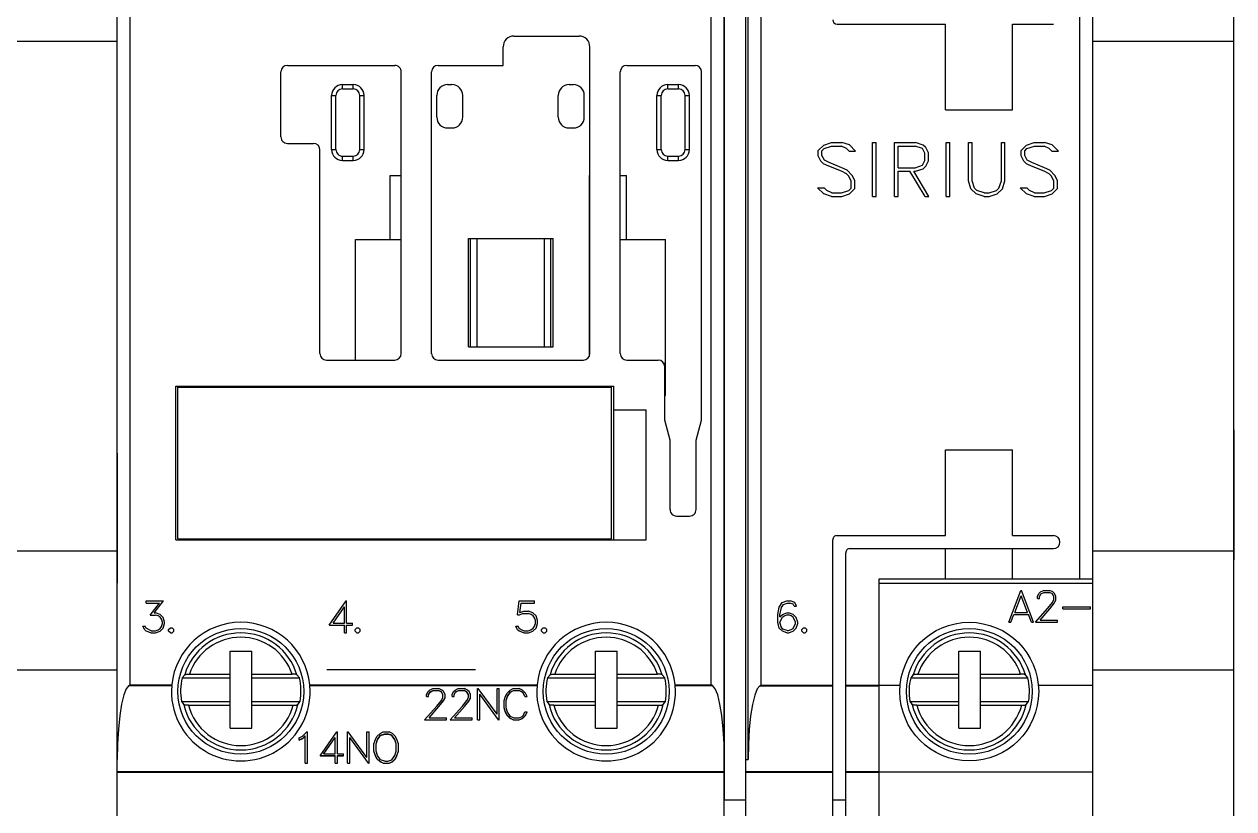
# Model space of a CAD drawing. Header units: millimetres. Extents: x -72 to 2978, y -1067 to 2817.
# Drawn here: x 2228.1 to 2283.9, y 195.7 to 231.9 of the extents above; entities that cross this region are included whole.
import ezdxf

# ---------------------------------------------------------------- set-up
doc = ezdxf.new("R2010")
doc.units = ezdxf.units.MM
doc.layers.add('10000_FRONT', color=7, linetype='Continuous')

msp = doc.modelspace()

# ---------------------------------------------------------------- linework, layer by layer
for p, q in [((2283.918, 163.051), (2283.918, 276.151)), ((2283.918, 213.201), (2283.918, 207.201)), ((2232.418, 212.125), (2232.418, 206.125)), ((2277.418, 206.125), (2277.418, 212.125)), ((2248.943, 202.136), (2242.093, 202.136))]:
    msp.add_line(p, q)
at = {"color": 6, "linetype": 'ByBlock'}
for p, q in [((2226.034, 231.136), (2232.418, 231.136)), ((2277.418, 231.136), (2283.918, 231.136)), ((2226.134, 207.625), (2232.418, 207.625)), ((2277.418, 207.625), (2283.918, 207.625)), ((2226.034, 202.136), (2232.418, 202.136)), ((2277.418, 202.136), (2283.918, 202.136))]:
    msp.add_line(p, q, dxfattribs=at)
at = {"layer": '10000_FRONT', "color": 7, "linetype": 'Continuous', "lineweight": 25}
for p, q in [((2261.418, 191.626), (2261.418, 248.626)), ((2260.418, 192.826), (2260.418, 247.426)), ((2232.418, 192.646), (2232.418, 246.626)), ((2260.428, 196.136), (2260.428, 244.136)), ((2261.518, 197.987), (2261.518, 242.265)), ((2233.018, 201.442), (2233.018, 238.81)), ((2259.818, 201.442), (2259.818, 238.81)), ((2262.118, 201.431), (2262.118, 238.821)), ((2276.818, 206.326), (2276.818, 233.926)), ((2277.418, 206.326), (2277.418, 233.926)), ((2265.618, 231.926), (2270.618, 231.926)), ((2270.618, 227.976), (2270.618, 231.926)), ((2273.718, 231.926), (2275.598, 231.926)), ((2273.718, 227.976), (2273.718, 231.926)), ((2250.718, 231.378), (2253.718, 231.378)), ((2250.218, 230.026), (2250.218, 230.878)), ((2254.218, 216.726), (2254.218, 230.878)), ((2240.268, 230.026), (2245.218, 230.026)), ((2247.218, 230.026), (2250.218, 230.026)), ((2255.918, 230.024), (2259.068, 230.024)), ((2239.968, 226.726), (2239.968, 229.726)), ((2245.518, 216.726), (2245.518, 229.726)), ((2246.918, 216.726), (2246.918, 229.726)), ((2255.618, 216.724), (2255.618, 229.724)), ((2259.368, 213.659), (2259.368, 229.724)), ((2242.808, 229.136), (2243.308, 229.136)), ((2242.808, 228.936), (2242.808, 229.136)), ((2242.808, 228.936), (2243.308, 228.936)), ((2243.308, 228.936), (2243.308, 229.136)), ((2247.658, 229.136), (2247.858, 229.136)), ((2253.258, 229.136), (2253.458, 229.136)), ((2257.808, 229.136), (2258.308, 229.136)), ((2257.808, 228.936), (2257.808, 229.136)), ((2257.808, 228.936), (2258.308, 228.936)), ((2258.308, 228.936), (2258.308, 229.136)), ((2242.308, 228.636), (2242.508, 228.636)), ((2242.308, 226.136), (2242.308, 228.636)), ((2242.508, 226.136), (2242.508, 228.636)), ((2243.608, 228.636), (2243.808, 228.636)), ((2243.608, 226.136), (2243.608, 228.636)), ((2243.808, 226.136), (2243.808, 228.636)), ((2247.158, 227.636), (2247.158, 228.636)), ((2248.358, 227.636), (2248.358, 228.636)), ((2252.758, 227.636), (2252.758, 228.636)), ((2253.958, 227.636), (2253.958, 228.636)), ((2257.308, 228.636), (2257.508, 228.636)), ((2257.308, 226.136), (2257.308, 228.636)), ((2257.508, 226.136), (2257.508, 228.636)), ((2258.608, 228.636), (2258.808, 228.636)), ((2258.608, 226.136), (2258.608, 228.636)), ((2258.808, 226.136), (2258.808, 228.636)), ((2270.618, 227.976), (2273.718, 227.976)), ((2247.658, 227.136), (2247.858, 227.136)), ((2253.258, 227.136), (2253.458, 227.136)), ((2240.268, 226.426), (2241.468, 226.426)), ((2241.768, 216.726), (2241.768, 226.126)), ((2242.308, 226.136), (2242.508, 226.136)), ((2243.608, 226.136), (2243.808, 226.136)), ((2257.308, 226.136), (2257.508, 226.136)), ((2258.608, 226.136), (2258.808, 226.136)), ((2264.755, 226.104), (2265.002, 226.35)), ((2264.755, 225.854), (2264.755, 226.104)), ((2264.924, 226.086), (2265.029, 226.19)), ((2264.924, 225.869), (2264.924, 226.086)), ((2265.002, 226.35), (2265.362, 226.47)), ((2265.029, 226.19), (2265.369, 226.304)), ((2265.362, 226.47), (2265.835, 226.47)), ((2265.369, 226.304), (2265.824, 226.304)), ((2266.049, 226.19), (2265.824, 226.304)), ((2266.195, 226.352), (2265.835, 226.47)), ((2266.171, 226.069), (2266.049, 226.19)), ((2266.171, 226.069), (2266.476, 226.069)), ((2266.476, 226.069), (2266.195, 226.352)), ((2267.256, 226.47), (2267.423, 226.47)), ((2267.256, 223.971), (2267.256, 226.47)), ((2267.423, 223.971), (2267.423, 226.47)), ((2268.276, 226.47), (2269.235, 226.47)), ((2268.276, 223.971), (2268.276, 226.47)), ((2268.443, 226.304), (2269.228, 226.304)), ((2268.443, 225.304), (2268.443, 226.304)), ((2269.561, 226.189), (2269.228, 226.304)), ((2269.593, 226.35), (2269.235, 226.47)), ((2269.671, 225.973), (2269.561, 226.189)), ((2269.72, 226.228), (2269.593, 226.35)), ((2269.671, 225.635), (2269.671, 225.973)), ((2269.838, 225.985), (2269.72, 226.228)), ((2269.838, 225.623), (2269.838, 225.985)), ((2270.656, 226.47), (2270.823, 226.47)), ((2270.656, 223.971), (2270.656, 226.47)), ((2270.823, 223.971), (2270.823, 226.47)), ((2271.676, 226.47), (2271.843, 226.47)), ((2271.676, 224.693), (2271.676, 226.47)), ((2271.843, 224.698), (2271.843, 226.47)), ((2273.196, 226.47), (2273.363, 226.47)), ((2273.196, 224.698), (2273.196, 226.47)), ((2273.363, 224.693), (2273.363, 226.47)), ((2274.105, 226.104), (2274.352, 226.35)), ((2274.105, 225.854), (2274.105, 226.104)), ((2274.274, 226.086), (2274.379, 226.19)), ((2274.274, 225.869), (2274.274, 226.086)), ((2274.352, 226.35), (2274.712, 226.47)), ((2274.379, 226.19), (2274.719, 226.304)), ((2274.712, 226.47), (2275.185, 226.47)), ((2274.719, 226.304), (2275.174, 226.304)), ((2275.399, 226.19), (2275.174, 226.304)), ((2275.545, 226.352), (2275.185, 226.47)), ((2275.521, 226.069), (2275.399, 226.19)), ((2275.521, 226.069), (2275.826, 226.069)), ((2275.826, 226.069), (2275.545, 226.352)), ((2242.808, 225.836), (2243.308, 225.836)), ((2242.808, 225.636), (2242.808, 225.836)), ((2242.808, 225.636), (2243.308, 225.636)), ((2243.308, 225.636), (2243.308, 225.836)), ((2257.808, 225.836), (2258.308, 225.836)), ((2257.808, 225.636), (2257.808, 225.836)), ((2257.808, 225.636), (2258.308, 225.636)), ((2258.308, 225.636), (2258.308, 225.836)), ((2264.876, 225.612), (2264.755, 225.854)), ((2264.999, 225.488), (2264.876, 225.612)), ((2265.035, 225.65), (2264.924, 225.869)), ((2265.238, 225.371), (2264.999, 225.488)), ((2265.258, 225.538), (2265.035, 225.65)), ((2265.842, 225.303), (2265.258, 225.538)), ((2269.228, 225.304), (2269.561, 225.418)), ((2269.561, 225.418), (2269.671, 225.635)), ((2269.72, 225.379), (2269.838, 225.623)), ((2274.226, 225.612), (2274.105, 225.854)), ((2274.349, 225.488), (2274.226, 225.612)), ((2274.385, 225.65), (2274.274, 225.869)), ((2274.588, 225.371), (2274.349, 225.488)), ((2274.608, 225.538), (2274.385, 225.65)), ((2275.192, 225.303), (2274.608, 225.538)), ((2245.008, 224.936), (2245.518, 224.936)), ((2245.008, 221.986), (2245.008, 224.936)), ((2254.208, 224.936), (2254.218, 224.936)), ((2254.208, 216.649), (2254.208, 224.936)), ((2255.618, 224.936), (2255.908, 224.936)), ((2255.908, 221.986), (2255.908, 224.936)), ((2265.818, 225.138), (2265.238, 225.371)), ((2266.049, 225.021), (2265.818, 225.138)), ((2266.081, 225.188), (2265.842, 225.303)), ((2266.158, 224.912), (2266.049, 225.021)), ((2266.321, 224.947), (2266.081, 225.188)), ((2266.271, 224.687), (2266.158, 224.912)), ((2266.438, 224.705), (2266.321, 224.947)), ((2268.443, 225.304), (2269.228, 225.304)), ((2268.443, 225.137), (2268.981, 225.137)), ((2268.443, 223.971), (2268.443, 225.137)), ((2269.679, 223.971), (2268.981, 225.137)), ((2269.859, 223.971), (2269.162, 225.137)), ((2269.162, 225.137), (2269.234, 225.137)), ((2269.234, 225.137), (2269.593, 225.257)), ((2269.593, 225.257), (2269.72, 225.379)), ((2275.168, 225.138), (2274.588, 225.371)), ((2275.399, 225.021), (2275.168, 225.138)), ((2275.431, 225.188), (2275.192, 225.303)), ((2275.508, 224.912), (2275.399, 225.021)), ((2275.671, 224.947), (2275.431, 225.188)), ((2275.621, 224.687), (2275.508, 224.912)), ((2275.788, 224.705), (2275.671, 224.947)), ((2265.002, 224.09), (2264.719, 224.372)), ((2264.719, 224.372), (2265.025, 224.372)), ((2265.149, 224.252), (2265.025, 224.372)), ((2266.167, 224.252), (2266.271, 224.356)), ((2266.195, 224.092), (2266.438, 224.337)), ((2266.271, 224.356), (2266.271, 224.687)), ((2266.438, 224.337), (2266.438, 224.705)), ((2271.795, 224.333), (2271.676, 224.693)), ((2272.039, 224.091), (2271.795, 224.333)), ((2271.957, 224.358), (2271.843, 224.698)), ((2272.063, 224.251), (2271.957, 224.358)), ((2272.974, 224.251), (2273.082, 224.358)), ((2273, 224.091), (2273.243, 224.333)), ((2273.082, 224.358), (2273.196, 224.698)), ((2273.243, 224.333), (2273.363, 224.693)), ((2274.352, 224.09), (2274.069, 224.372)), ((2274.069, 224.372), (2274.375, 224.372)), ((2274.499, 224.252), (2274.375, 224.372)), ((2275.517, 224.252), (2275.621, 224.356)), ((2275.545, 224.092), (2275.788, 224.337)), ((2275.621, 224.356), (2275.621, 224.687)), ((2275.788, 224.337), (2275.788, 224.705)), ((2265.362, 223.971), (2265.002, 224.09)), ((2265.372, 224.138), (2265.149, 224.252)), ((2265.362, 223.971), (2265.835, 223.971)), ((2265.372, 224.138), (2265.827, 224.138)), ((2265.827, 224.138), (2266.167, 224.252)), ((2265.835, 223.971), (2266.195, 224.092)), ((2267.256, 223.971), (2267.423, 223.971)), ((2268.276, 223.971), (2268.443, 223.971)), ((2269.679, 223.971), (2269.859, 223.971)), ((2270.656, 223.971), (2270.823, 223.971)), ((2272.399, 223.971), (2272.039, 224.091)), ((2272.405, 224.137), (2272.063, 224.251)), ((2272.399, 223.971), (2272.64, 223.971)), ((2272.405, 224.137), (2272.633, 224.137)), ((2272.633, 224.137), (2272.974, 224.251)), ((2272.64, 223.971), (2273, 224.091)), ((2274.712, 223.971), (2274.352, 224.09)), ((2274.722, 224.138), (2274.499, 224.252)), ((2274.712, 223.971), (2275.185, 223.971)), ((2274.722, 224.138), (2275.177, 224.138)), ((2275.177, 224.138), (2275.517, 224.252)), ((2275.185, 223.971), (2275.545, 224.092)), ((2243.408, 221.986), (2245.518, 221.986)), ((2243.408, 216.426), (2243.408, 221.986)), ((2248.615, 222.036), (2252.518, 222.036)), ((2248.615, 217.036), (2248.615, 222.036)), ((2248.618, 217.036), (2248.618, 222.036)), ((2248.718, 217.036), (2248.718, 222.036)), ((2249.018, 217.036), (2249.018, 222.036)), ((2252.118, 217.036), (2252.118, 222.036)), ((2252.418, 217.036), (2252.418, 222.036)), ((2252.518, 217.036), (2252.518, 222.036)), ((2252.518, 217.036), (2252.518, 222.036)), ((2254.208, 221.986), (2254.218, 221.986)), ((2255.618, 221.986), (2255.908, 221.986)), ((2255.908, 221.986), (2257.708, 221.986)), ((2257.708, 214.786), (2257.708, 221.986)), ((2248.615, 217.036), (2252.518, 217.036)), ((2242.068, 216.426), (2245.218, 216.426)), ((2247.218, 216.426), (2253.918, 216.426)), ((2255.918, 216.424), (2257.368, 216.424)), ((2257.62, 216.286), (2257.708, 216.286)), ((2257.668, 213.659), (2257.668, 216.124)), ((2235.118, 215.226), (2255.318, 215.226)), ((2235.118, 208.126), (2235.118, 215.226)), ((2235.218, 215.176), (2255.218, 215.176)), ((2235.218, 208.176), (2235.218, 215.176)), ((2238.926, 215.176), (2238.926, 215.226)), ((2240.51, 215.176), (2240.51, 215.226)), ((2249.926, 215.176), (2249.926, 215.226)), ((2251.51, 215.176), (2251.51, 215.226)), ((2255.218, 208.176), (2255.218, 215.176)), ((2255.318, 208.126), (2255.318, 215.226)), ((2257.668, 214.786), (2257.708, 214.786)), ((2255.318, 214.126), (2256.818, 214.126)), ((2256.818, 208.126), (2256.818, 214.126)), ((2257.918, 212.726), (2257.668, 213.659)), ((2259.118, 212.726), (2259.368, 213.659)), ((2257.918, 209.526), (2257.918, 212.726)), ((2259.118, 209.526), (2259.118, 212.726)), ((2270.618, 212.276), (2273.718, 212.276)), ((2270.618, 208.326), (2270.618, 212.276)), ((2273.718, 208.326), (2273.718, 212.276)), ((2258.218, 209.226), (2258.818, 209.226)), ((2235.118, 208.126), (2256.818, 208.126)), ((2235.218, 208.176), (2255.218, 208.176)), ((2238.926, 208.126), (2238.926, 208.176)), ((2240.51, 208.126), (2240.51, 208.176)), ((2249.926, 208.126), (2249.926, 208.176)), ((2251.51, 208.126), (2251.51, 208.176)), ((2265.418, 191.626), (2265.418, 208.126)), ((2265.618, 208.326), (2270.618, 208.326)), ((2273.718, 208.326), (2275.598, 208.326)), ((2266.218, 207.726), (2275.598, 207.726)), ((2270.618, 206.326), (2270.618, 207.726)), ((2273.718, 206.326), (2273.718, 207.726)), ((2266.018, 192.626), (2266.018, 207.526)), ((2267.568, 206.326), (2277.418, 206.326)), ((2267.568, 192.626), (2267.568, 206.326)), ((2267.568, 206.126), (2277.418, 206.126)), ((2277.418, 206.126), (2277.418, 206.326)), ((2277.418, 201.426), (2277.418, 206.126)), ((2233.751, 205.309), (2234.559, 205.309)), ((2233.751, 205.211), (2233.751, 205.309)), ((2234.128, 204.761), (2234.559, 205.309)), ((2242.197, 204.189), (2242.975, 205.309)), ((2242.975, 205.309), (2242.998, 205.309)), ((2242.998, 204.287), (2242.998, 205.309)), ((2250.881, 204.666), (2250.953, 205.309)), ((2250.953, 205.309), (2251.669, 205.309)), ((2251.669, 205.211), (2251.669, 205.309)), ((2263.095, 205.238), (2263.308, 205.309)), ((2263.308, 205.309), (2263.45, 205.309)), ((2263.665, 205.238), (2263.45, 205.309)), ((2273.538, 204.329), (2274.099, 205.799)), ((2273.812, 204.777), (2274.11, 205.542)), ((2274.099, 205.799), (2274.121, 205.799)), ((2274.408, 204.777), (2274.11, 205.542)), ((2274.682, 204.329), (2274.121, 205.799)), ((2274.86, 205.514), (2274.93, 205.658)), ((2274.86, 205.426), (2274.86, 205.514)), ((2274.86, 205.426), (2274.96, 205.426)), ((2274.93, 205.658), (2275.003, 205.729)), ((2274.96, 205.507), (2275.025, 205.636)), ((2274.96, 205.426), (2274.96, 205.507)), ((2275.003, 205.729), (2275.147, 205.799)), ((2275.025, 205.636), (2275.154, 205.701)), ((2275.147, 205.799), (2275.429, 205.799)), ((2275.154, 205.701), (2275.42, 205.701)), ((2275.55, 205.636), (2275.42, 205.701)), ((2275.571, 205.728), (2275.429, 205.799)), ((2275.549, 205.244), (2275.615, 205.378)), ((2275.615, 205.507), (2275.55, 205.636)), ((2275.644, 205.656), (2275.571, 205.728)), ((2275.615, 205.378), (2275.615, 205.507)), ((2275.715, 205.513), (2275.644, 205.656)), ((2275.644, 205.227), (2275.715, 205.367)), ((2275.715, 205.367), (2275.715, 205.513)), ((2233.751, 205.211), (2234.366, 205.211)), ((2233.942, 204.661), (2234.366, 205.211)), ((2234.128, 204.761), (2234.181, 204.761)), ((2234.392, 204.691), (2234.181, 204.761)), ((2242.375, 204.287), (2242.9, 205.043)), ((2242.9, 204.287), (2242.9, 205.043)), ((2250.987, 204.773), (2251.05, 205.211)), ((2250.987, 204.773), (2251.171, 204.833)), ((2251.05, 205.211), (2251.669, 205.211)), ((2251.171, 204.833), (2251.381, 204.833)), ((2251.592, 204.763), (2251.381, 204.833)), ((2251.736, 204.619), (2251.592, 204.763)), ((2262.883, 204.679), (2262.951, 205.025)), ((2262.951, 205.025), (2263.095, 205.238)), ((2262.983, 204.674), (2263.052, 205.014)), ((2263.052, 205.014), (2263.143, 205.152)), ((2263.097, 204.691), (2263.308, 204.761)), ((2263.143, 205.152), (2263.312, 205.21)), ((2263.308, 204.761), (2263.381, 204.761)), ((2263.312, 205.21), (2263.445, 205.21)), ((2263.592, 204.691), (2263.381, 204.761)), ((2263.6, 205.156), (2263.445, 205.21)), ((2263.643, 205.072), (2263.6, 205.156)), ((2263.643, 205.072), (2263.747, 205.072)), ((2263.747, 205.072), (2263.665, 205.238)), ((2273.812, 204.777), (2274.408, 204.777)), ((2274.772, 204.329), (2275.345, 204.972)), ((2274.98, 204.427), (2275.437, 204.95)), ((2275.345, 204.972), (2275.549, 205.244)), ((2275.437, 204.95), (2275.644, 205.227)), ((2276.038, 205.043), (2277.304, 205.043)), ((2276.038, 204.945), (2276.038, 205.043)), ((2276.038, 204.945), (2277.304, 204.945)), ((2277.304, 204.945), (2277.304, 205.043)), ((2233.942, 204.661), (2234.177, 204.661)), ((2234.308, 204.616), (2234.177, 204.661)), ((2234.4, 204.556), (2234.308, 204.616)), ((2234.536, 204.547), (2234.392, 204.691)), ((2234.461, 204.463), (2234.4, 204.556)), ((2234.506, 204.332), (2234.461, 204.463)), ((2234.461, 204.135), (2234.506, 204.268)), ((2234.506, 204.268), (2234.506, 204.332)), ((2234.606, 204.336), (2234.536, 204.547)), ((2234.536, 204.052), (2234.606, 204.263)), ((2234.606, 204.263), (2234.606, 204.336)), ((2242.375, 204.287), (2242.9, 204.287)), ((2242.998, 204.287), (2243.273, 204.287)), ((2243.273, 204.189), (2243.273, 204.287)), ((2250.881, 204.666), (2250.971, 204.666)), ((2250.971, 204.666), (2251.108, 204.735)), ((2251.108, 204.735), (2251.377, 204.735)), ((2251.508, 204.69), (2251.377, 204.735)), ((2251.6, 204.628), (2251.508, 204.69)), ((2251.661, 204.536), (2251.6, 204.628)), ((2251.647, 204.113), (2251.706, 204.27)), ((2251.706, 204.403), (2251.661, 204.536)), ((2251.706, 204.27), (2251.706, 204.403)), ((2251.806, 204.407), (2251.736, 204.619)), ((2251.736, 204.053), (2251.806, 204.265)), ((2251.806, 204.265), (2251.806, 204.407)), ((2262.883, 204.332), (2262.883, 204.679)), ((2262.953, 204.052), (2262.883, 204.332)), ((2262.983, 204.577), (2263.097, 204.691)), ((2262.983, 204.577), (2262.983, 204.674)), ((2262.983, 204.333), (2263.099, 204.564)), ((2263.035, 204.121), (2262.983, 204.333)), ((2263.099, 204.564), (2263.181, 204.617)), ((2263.181, 204.617), (2263.312, 204.662)), ((2263.312, 204.662), (2263.377, 204.662)), ((2263.508, 204.617), (2263.377, 204.662)), ((2263.59, 204.564), (2263.508, 204.617)), ((2263.706, 204.331), (2263.59, 204.564)), ((2263.59, 204.037), (2263.706, 204.271)), ((2263.736, 204.547), (2263.592, 204.691)), ((2263.706, 204.271), (2263.706, 204.331)), ((2263.806, 204.336), (2263.736, 204.547)), ((2263.736, 204.052), (2263.806, 204.263)), ((2263.806, 204.263), (2263.806, 204.336)), ((2273.538, 204.329), (2273.64, 204.329)), ((2273.64, 204.329), (2273.775, 204.679)), ((2273.775, 204.679), (2274.445, 204.679)), ((2274.581, 204.329), (2274.445, 204.679)), ((2274.581, 204.329), (2274.682, 204.329)), ((2274.772, 204.329), (2275.783, 204.329)), ((2274.98, 204.427), (2275.783, 204.427)), ((2275.783, 204.329), (2275.783, 204.427)), ((2233.685, 203.981), (2233.605, 204.143)), ((2233.605, 204.143), (2233.708, 204.143)), ((2233.76, 203.909), (2233.685, 203.981)), ((2233.755, 204.047), (2233.708, 204.143)), ((2233.977, 203.937), (2233.755, 204.047)), ((2233.971, 203.839), (2233.76, 203.909)), ((2233.971, 203.839), (2234.181, 203.839)), ((2233.977, 203.937), (2234.177, 203.937)), ((2234.177, 203.937), (2234.308, 203.983)), ((2234.181, 203.839), (2234.392, 203.91)), ((2234.308, 203.983), (2234.4, 204.043)), ((2234.392, 203.91), (2234.536, 204.052)), ((2234.4, 204.043), (2234.461, 204.135)), ((2234.791, 203.998), (2234.87, 204.077)), ((2234.791, 203.918), (2234.791, 203.998)), ((2234.87, 203.839), (2234.791, 203.918)), ((2234.87, 204.077), (2234.95, 204.077)), ((2234.87, 203.839), (2234.95, 203.839)), ((2235.029, 203.998), (2234.95, 204.077)), ((2234.95, 203.839), (2235.029, 203.918)), ((2235.029, 203.918), (2235.029, 203.998)), ((2242.197, 204.189), (2242.9, 204.189)), ((2242.9, 203.839), (2242.9, 204.189)), ((2242.9, 203.839), (2242.998, 203.839)), ((2242.998, 204.189), (2243.273, 204.189)), ((2242.998, 203.839), (2242.998, 204.189)), ((2243.391, 203.998), (2243.47, 204.077)), ((2243.391, 203.918), (2243.391, 203.998)), ((2243.47, 203.839), (2243.391, 203.918)), ((2243.47, 204.077), (2243.55, 204.077)), ((2243.47, 203.839), (2243.55, 203.839)), ((2243.629, 203.998), (2243.55, 204.077)), ((2243.55, 203.839), (2243.629, 203.918)), ((2243.629, 203.918), (2243.629, 203.998)), ((2250.885, 203.981), (2250.805, 204.143)), ((2250.805, 204.143), (2250.908, 204.143)), ((2250.96, 203.909), (2250.885, 203.981)), ((2250.962, 204.036), (2250.908, 204.143)), ((2251.171, 203.839), (2250.96, 203.909)), ((2251.044, 203.983), (2250.962, 204.036)), ((2251.175, 203.937), (2251.044, 203.983)), ((2251.171, 203.839), (2251.381, 203.839)), ((2251.175, 203.937), (2251.377, 203.937)), ((2251.377, 203.937), (2251.502, 203.978)), ((2251.381, 203.839), (2251.592, 203.91)), ((2251.502, 203.978), (2251.608, 204.054)), ((2251.592, 203.91), (2251.736, 204.053)), ((2251.608, 204.054), (2251.647, 204.113)), ((2251.991, 203.998), (2252.07, 204.077)), ((2251.991, 203.918), (2251.991, 203.998)), ((2252.07, 203.839), (2251.991, 203.918)), ((2252.07, 204.077), (2252.15, 204.077)), ((2252.07, 203.839), (2252.15, 203.839)), ((2252.229, 203.998), (2252.15, 204.077)), ((2252.15, 203.839), (2252.229, 203.918)), ((2252.229, 203.918), (2252.229, 203.998)), ((2263.097, 203.91), (2262.953, 204.052)), ((2263.114, 204.006), (2263.035, 204.121)), ((2263.308, 203.839), (2263.097, 203.91)), ((2263.312, 203.939), (2263.114, 204.006)), ((2263.308, 203.839), (2263.381, 203.839)), ((2263.312, 203.939), (2263.377, 203.939)), ((2263.377, 203.939), (2263.508, 203.985)), ((2263.381, 203.839), (2263.592, 203.91)), ((2263.508, 203.985), (2263.59, 204.037)), ((2263.592, 203.91), (2263.736, 204.052)), ((2263.991, 203.998), (2264.07, 204.077)), ((2263.991, 203.918), (2263.991, 203.998)), ((2264.07, 203.839), (2263.991, 203.918)), ((2264.07, 204.077), (2264.15, 204.077)), ((2264.07, 203.839), (2264.15, 203.839)), ((2264.229, 203.998), (2264.15, 204.077)), ((2264.15, 203.839), (2264.229, 203.918)), ((2264.229, 203.918), (2264.229, 203.998)), ((2237.633, 202.986), (2238.633, 202.986)), ((2237.633, 201.936), (2237.633, 202.986)), ((2238.633, 201.936), (2238.633, 202.986)), ((2254.483, 202.986), (2255.483, 202.986)), ((2254.483, 201.936), (2254.483, 202.986)), ((2255.483, 201.936), (2255.483, 202.986)), ((2271.233, 202.986), (2272.233, 202.986)), ((2271.233, 201.936), (2271.233, 202.986)), ((2272.233, 201.936), (2272.233, 202.986)), ((2232.958, 201.407), (2232.967, 201.412)), ((2232.958, 201.407), (2234.93, 201.407)), ((2232.967, 201.412), (2232.975, 201.417)), ((2232.975, 201.417), (2232.984, 201.422)), ((2232.984, 201.422), (2232.993, 201.427)), ((2232.993, 201.427), (2233.001, 201.432)), ((2233.001, 201.432), (2233.01, 201.437)), ((2233.01, 201.437), (2233.018, 201.442)), ((2233.018, 201.442), (2234.934, 201.442)), ((2234.93, 201.407), (2234.931, 201.412)), ((2234.931, 201.417), (2234.932, 201.422)), ((2234.931, 201.412), (2234.931, 201.417)), ((2234.932, 201.427), (2234.933, 201.432)), ((2234.932, 201.422), (2234.932, 201.427)), ((2234.933, 201.437), (2234.934, 201.442)), ((2234.933, 201.432), (2234.933, 201.437)), ((2235.531, 201.907), (2235.415, 201.766)), ((2235.415, 201.766), (2237.633, 201.766)), ((2235.531, 201.907), (2235.534, 201.91)), ((2235.534, 201.91), (2235.538, 201.912)), ((2235.538, 201.912), (2235.543, 201.915)), ((2235.543, 201.915), (2235.549, 201.917)), ((2235.549, 201.917), (2235.557, 201.919)), ((2235.557, 201.919), (2235.566, 201.921)), ((2235.566, 201.921), (2235.576, 201.923)), ((2235.576, 201.923), (2235.587, 201.925)), ((2235.587, 201.925), (2235.598, 201.927)), ((2235.598, 201.927), (2235.611, 201.929)), ((2235.611, 201.929), (2235.625, 201.93)), ((2235.625, 201.93), (2235.639, 201.932)), ((2235.639, 201.932), (2235.654, 201.933)), ((2235.654, 201.933), (2235.669, 201.934)), ((2235.669, 201.934), (2235.684, 201.935)), ((2235.684, 201.935), (2235.7, 201.935)), ((2235.7, 201.935), (2235.717, 201.936)), ((2235.717, 201.936), (2235.733, 201.936)), ((2235.733, 201.936), (2235.75, 201.936)), ((2235.75, 201.936), (2237.633, 201.936)), ((2237.633, 201.766), (2237.633, 201.936)), ((2237.633, 200.666), (2237.633, 201.766)), ((2238.633, 201.936), (2240.487, 201.936)), ((2238.633, 201.766), (2238.633, 201.936)), ((2238.633, 201.766), (2240.821, 201.766)), ((2238.633, 200.666), (2238.633, 201.766)), ((2240.5, 201.936), (2240.487, 201.936)), ((2240.514, 201.936), (2240.5, 201.936)), ((2240.527, 201.935), (2240.514, 201.936)), ((2240.541, 201.935), (2240.527, 201.935)), ((2240.554, 201.934), (2240.541, 201.935)), ((2240.567, 201.934), (2240.554, 201.934)), ((2240.579, 201.933), (2240.567, 201.934)), ((2240.591, 201.932), (2240.579, 201.933)), ((2240.603, 201.931), (2240.591, 201.932)), ((2240.615, 201.93), (2240.603, 201.931)), ((2240.626, 201.929), (2240.615, 201.93)), ((2240.637, 201.927), (2240.626, 201.929)), ((2240.646, 201.926), (2240.637, 201.927)), ((2240.655, 201.924), (2240.646, 201.926)), ((2240.664, 201.923), (2240.655, 201.924)), ((2240.672, 201.921), (2240.664, 201.923)), ((2240.68, 201.919), (2240.672, 201.921)), ((2240.686, 201.917), (2240.68, 201.919)), ((2240.691, 201.915), (2240.686, 201.917)), ((2240.696, 201.914), (2240.691, 201.915)), ((2240.7, 201.911), (2240.696, 201.914)), ((2240.703, 201.909), (2240.7, 201.911)), ((2240.705, 201.907), (2240.703, 201.909)), ((2240.821, 201.766), (2240.706, 201.907)), ((2241.303, 201.437), (2241.302, 201.442)), ((2241.302, 201.442), (2251.784, 201.442)), ((2241.303, 201.432), (2241.303, 201.437)), ((2241.304, 201.427), (2241.303, 201.432)), ((2241.304, 201.422), (2241.304, 201.427)), ((2241.305, 201.417), (2241.304, 201.422)), ((2241.305, 201.412), (2241.305, 201.417)), ((2241.306, 201.407), (2241.305, 201.412)), ((2241.306, 201.407), (2251.78, 201.407)), ((2251.78, 201.407), (2251.781, 201.412)), ((2251.781, 201.417), (2251.782, 201.422)), ((2251.781, 201.412), (2251.781, 201.417)), ((2251.782, 201.427), (2251.783, 201.432)), ((2251.782, 201.422), (2251.782, 201.427)), ((2251.783, 201.437), (2251.784, 201.442)), ((2251.783, 201.432), (2251.783, 201.437)), ((2252.381, 201.907), (2252.265, 201.766)), ((2252.265, 201.766), (2254.483, 201.766)), ((2252.381, 201.907), (2252.384, 201.91)), ((2252.384, 201.91), (2252.388, 201.912)), ((2252.388, 201.912), (2252.393, 201.915)), ((2252.393, 201.915), (2252.399, 201.917)), ((2252.399, 201.917), (2252.407, 201.919)), ((2252.407, 201.919), (2252.416, 201.921)), ((2252.416, 201.921), (2252.426, 201.923)), ((2252.426, 201.923), (2252.437, 201.925)), ((2252.437, 201.925), (2252.448, 201.927)), ((2252.448, 201.927), (2252.461, 201.929)), ((2252.461, 201.929), (2252.475, 201.93)), ((2252.475, 201.93), (2252.489, 201.932)), ((2252.489, 201.932), (2252.504, 201.933)), ((2252.504, 201.933), (2252.519, 201.934)), ((2252.519, 201.934), (2252.534, 201.935)), ((2252.534, 201.935), (2252.55, 201.935)), ((2252.55, 201.935), (2252.567, 201.936)), ((2252.567, 201.936), (2252.583, 201.936)), ((2252.583, 201.936), (2252.6, 201.936)), ((2252.6, 201.936), (2254.483, 201.936)), ((2254.483, 201.766), (2254.483, 201.936)), ((2254.483, 200.666), (2254.483, 201.766)), ((2255.483, 201.936), (2257.337, 201.936)), ((2255.483, 201.766), (2255.483, 201.936)), ((2255.483, 201.766), (2257.671, 201.766)), ((2255.483, 200.666), (2255.483, 201.766)), ((2257.35, 201.936), (2257.337, 201.936)), ((2257.364, 201.936), (2257.35, 201.936)), ((2257.377, 201.935), (2257.364, 201.936)), ((2257.391, 201.935), (2257.377, 201.935)), ((2257.404, 201.934), (2257.391, 201.935)), ((2257.417, 201.934), (2257.404, 201.934)), ((2257.429, 201.933), (2257.417, 201.934)), ((2257.441, 201.932), (2257.429, 201.933)), ((2257.453, 201.931), (2257.441, 201.932)), ((2257.465, 201.93), (2257.453, 201.931)), ((2257.476, 201.929), (2257.465, 201.93)), ((2257.487, 201.927), (2257.476, 201.929)), ((2257.496, 201.926), (2257.487, 201.927)), ((2257.505, 201.924), (2257.496, 201.926)), ((2257.514, 201.923), (2257.505, 201.924)), ((2257.522, 201.921), (2257.514, 201.923)), ((2257.53, 201.919), (2257.522, 201.921)), ((2257.536, 201.917), (2257.53, 201.919)), ((2257.541, 201.915), (2257.536, 201.917)), ((2257.546, 201.914), (2257.541, 201.915)), ((2257.55, 201.911), (2257.546, 201.914)), ((2257.553, 201.909), (2257.55, 201.911)), ((2257.555, 201.907), (2257.553, 201.909)), ((2257.671, 201.766), (2257.556, 201.907)), ((2258.153, 201.437), (2258.152, 201.442)), ((2258.152, 201.442), (2259.818, 201.442)), ((2258.153, 201.432), (2258.153, 201.437)), ((2258.154, 201.427), (2258.153, 201.432)), ((2258.154, 201.422), (2258.154, 201.427)), ((2258.155, 201.417), (2258.154, 201.422)), ((2258.155, 201.412), (2258.155, 201.417)), ((2258.156, 201.407), (2258.155, 201.412)), ((2258.156, 201.407), (2259.878, 201.407)), ((2259.827, 201.437), (2259.818, 201.442)), ((2259.835, 201.432), (2259.827, 201.437)), ((2259.844, 201.427), (2259.835, 201.432)), ((2259.852, 201.422), (2259.844, 201.427)), ((2259.861, 201.417), (2259.852, 201.422)), ((2259.869, 201.412), (2259.861, 201.417)), ((2259.878, 201.407), (2259.869, 201.412)), ((2262.067, 201.401), (2262.075, 201.406)), ((2262.075, 201.406), (2262.084, 201.411)), ((2262.084, 201.411), (2262.093, 201.416)), ((2262.093, 201.416), (2262.101, 201.421)), ((2262.101, 201.421), (2262.11, 201.426)), ((2262.11, 201.426), (2262.118, 201.431)), ((2262.118, 201.431), (2265.418, 201.431)), ((2266.018, 201.431), (2267.568, 201.431)), ((2267.568, 201.426), (2268.532, 201.426)), ((2269.131, 201.907), (2269.015, 201.766)), ((2269.015, 201.766), (2271.233, 201.766)), ((2269.131, 201.907), (2269.134, 201.91)), ((2269.134, 201.91), (2269.138, 201.912)), ((2269.138, 201.912), (2269.143, 201.915)), ((2269.143, 201.915), (2269.149, 201.917)), ((2269.149, 201.917), (2269.157, 201.919)), ((2269.157, 201.919), (2269.166, 201.921)), ((2269.166, 201.921), (2269.176, 201.923)), ((2269.176, 201.923), (2269.187, 201.925)), ((2269.187, 201.925), (2269.198, 201.927)), ((2269.198, 201.927), (2269.211, 201.929)), ((2269.211, 201.929), (2269.225, 201.93)), ((2269.225, 201.93), (2269.239, 201.932)), ((2269.239, 201.932), (2269.254, 201.933)), ((2269.254, 201.933), (2269.269, 201.934)), ((2269.269, 201.934), (2269.284, 201.935)), ((2269.284, 201.935), (2269.3, 201.935)), ((2269.3, 201.935), (2269.317, 201.936)), ((2269.317, 201.936), (2269.333, 201.936)), ((2269.333, 201.936), (2269.35, 201.936)), ((2269.35, 201.936), (2271.233, 201.936)), ((2271.233, 201.766), (2271.233, 201.936)), ((2271.233, 200.666), (2271.233, 201.766)), ((2272.233, 201.936), (2274.087, 201.936)), ((2272.233, 201.766), (2272.233, 201.936)), ((2272.233, 201.766), (2274.421, 201.766)), ((2272.233, 200.666), (2272.233, 201.766)), ((2274.1, 201.936), (2274.087, 201.936)), ((2274.114, 201.936), (2274.1, 201.936)), ((2274.127, 201.935), (2274.114, 201.936)), ((2274.141, 201.935), (2274.127, 201.935)), ((2274.154, 201.934), (2274.141, 201.935)), ((2274.167, 201.934), (2274.154, 201.934)), ((2274.179, 201.933), (2274.167, 201.934)), ((2274.191, 201.932), (2274.179, 201.933)), ((2274.203, 201.931), (2274.191, 201.932)), ((2274.215, 201.93), (2274.203, 201.931)), ((2274.226, 201.929), (2274.215, 201.93)), ((2274.237, 201.927), (2274.226, 201.929)), ((2274.246, 201.926), (2274.237, 201.927)), ((2274.255, 201.924), (2274.246, 201.926)), ((2274.264, 201.923), (2274.255, 201.924)), ((2274.272, 201.921), (2274.264, 201.923)), ((2274.28, 201.919), (2274.272, 201.921)), ((2274.286, 201.917), (2274.28, 201.919)), ((2274.291, 201.915), (2274.286, 201.917)), ((2274.296, 201.914), (2274.291, 201.915)), ((2274.3, 201.911), (2274.296, 201.914)), ((2274.303, 201.909), (2274.3, 201.911)), ((2274.305, 201.907), (2274.303, 201.909)), ((2274.421, 201.766), (2274.306, 201.907)), ((2274.904, 201.426), (2277.418, 201.426)), ((2277.418, 197.429), (2277.418, 201.426)), ((2246.683, 200.988), (2246.753, 201.129)), ((2246.683, 200.901), (2246.683, 200.988)), ((2246.683, 200.907), (2246.783, 200.907)), ((2246.683, 200.901), (2246.783, 200.901)), ((2246.753, 201.129), (2246.826, 201.199)), ((2246.783, 200.986), (2246.848, 201.113)), ((2246.783, 200.98), (2246.848, 201.107)), ((2246.783, 200.901), (2246.783, 200.986)), ((2246.826, 201.199), (2246.969, 201.268)), ((2246.848, 201.113), (2246.977, 201.177)), ((2246.848, 201.107), (2246.977, 201.171)), ((2246.848, 201.107), (2246.848, 201.113)), ((2246.969, 201.268), (2247.252, 201.268)), ((2246.977, 201.177), (2247.243, 201.177)), ((2246.977, 201.171), (2246.977, 201.177)), ((2246.977, 201.171), (2247.243, 201.171)), ((2247.373, 201.113), (2247.243, 201.177)), ((2247.243, 201.171), (2247.243, 201.177)), ((2247.373, 201.107), (2247.243, 201.171)), ((2247.394, 201.198), (2247.252, 201.268)), ((2247.371, 200.721), (2247.437, 200.853)), ((2247.437, 200.986), (2247.373, 201.113)), ((2247.373, 201.107), (2247.373, 201.113)), ((2247.437, 200.98), (2247.373, 201.107)), ((2247.467, 201.128), (2247.394, 201.198)), ((2247.437, 200.853), (2247.437, 200.986)), ((2247.538, 200.986), (2247.467, 201.128)), ((2247.467, 200.71), (2247.538, 200.849)), ((2247.538, 200.843), (2247.538, 200.986)), ((2247.86, 200.988), (2247.93, 201.129)), ((2247.86, 200.901), (2247.86, 200.988)), ((2247.86, 200.907), (2247.96, 200.907)), ((2247.86, 200.901), (2247.96, 200.901)), ((2247.93, 201.129), (2248.003, 201.199)), ((2247.96, 200.986), (2248.025, 201.113)), ((2247.96, 200.98), (2248.025, 201.107)), ((2247.96, 200.901), (2247.96, 200.986)), ((2248.003, 201.199), (2248.147, 201.268)), ((2248.025, 201.113), (2248.154, 201.177)), ((2248.025, 201.107), (2248.154, 201.171)), ((2248.025, 201.107), (2248.025, 201.113)), ((2248.147, 201.268), (2248.429, 201.268)), ((2248.154, 201.177), (2248.42, 201.177)), ((2248.154, 201.171), (2248.154, 201.177)), ((2248.154, 201.171), (2248.42, 201.171)), ((2248.55, 201.113), (2248.42, 201.177)), ((2248.42, 201.171), (2248.42, 201.177)), ((2248.55, 201.107), (2248.42, 201.171)), ((2248.571, 201.198), (2248.429, 201.268)), ((2248.549, 200.721), (2248.615, 200.853)), ((2248.615, 200.986), (2248.55, 201.113)), ((2248.55, 201.107), (2248.55, 201.113)), ((2248.615, 200.98), (2248.55, 201.107)), ((2248.644, 201.128), (2248.571, 201.198)), ((2248.615, 200.853), (2248.615, 200.986)), ((2248.715, 200.986), (2248.644, 201.128)), ((2248.644, 200.71), (2248.715, 200.849)), ((2248.715, 200.843), (2248.715, 200.986)), ((2249.042, 201.268), (2249.065, 201.268)), ((2249.042, 199.82), (2249.042, 201.268)), ((2249.936, 200.085), (2249.065, 201.268)), ((2250.01, 199.826), (2249.14, 201.009)), ((2249.14, 199.82), (2249.14, 201.009)), ((2250.01, 199.82), (2249.14, 201.003)), ((2249.936, 201.268), (2250.034, 201.268)), ((2249.936, 200.085), (2249.936, 201.268)), ((2250.034, 199.82), (2250.034, 201.268)), ((2250.261, 200.714), (2250.33, 200.921)), ((2250.33, 200.921), (2250.398, 201.06)), ((2250.359, 200.717), (2250.426, 200.914)), ((2250.359, 200.711), (2250.426, 200.908)), ((2250.398, 201.06), (2250.539, 201.198)), ((2250.426, 200.914), (2250.559, 201.113)), ((2250.426, 200.908), (2250.559, 201.107)), ((2250.426, 200.908), (2250.426, 200.914)), ((2250.539, 201.198), (2250.682, 201.268)), ((2250.559, 201.113), (2250.691, 201.177)), ((2250.559, 201.107), (2250.691, 201.171)), ((2250.559, 201.107), (2250.559, 201.113)), ((2250.682, 201.268), (2250.964, 201.268)), ((2250.691, 201.177), (2250.957, 201.177)), ((2250.691, 201.171), (2250.691, 201.177)), ((2250.691, 201.171), (2250.957, 201.171)), ((2251.088, 201.111), (2250.957, 201.177)), ((2250.957, 201.171), (2250.957, 201.177)), ((2251.088, 201.106), (2250.957, 201.171)), ((2251.108, 201.199), (2250.964, 201.268)), ((2251.153, 201.047), (2251.088, 201.111)), ((2251.088, 201.106), (2251.088, 201.111)), ((2251.153, 201.041), (2251.088, 201.106)), ((2251.249, 201.061), (2251.108, 201.199)), ((2251.226, 200.907), (2251.153, 201.047)), ((2251.153, 201.041), (2251.153, 201.047)), ((2251.226, 200.901), (2251.153, 201.041)), ((2251.226, 200.907), (2251.326, 200.907)), ((2251.226, 200.901), (2251.226, 200.907)), ((2251.226, 200.901), (2251.329, 200.901)), ((2251.329, 200.901), (2251.249, 201.061)), ((2262.058, 201.396), (2262.067, 201.401)), ((2262.058, 201.396), (2265.418, 201.396)), ((2266.018, 201.396), (2267.568, 201.396)), ((2235.382, 200.666), (2237.633, 200.666)), ((2235.382, 200.666), (2235.488, 200.525)), ((2235.49, 200.523), (2235.488, 200.525)), ((2235.493, 200.521), (2235.49, 200.523)), ((2235.497, 200.519), (2235.493, 200.521)), ((2235.501, 200.517), (2235.497, 200.519)), ((2235.507, 200.515), (2235.501, 200.517)), ((2235.513, 200.513), (2235.507, 200.515)), ((2235.52, 200.511), (2235.513, 200.513)), ((2235.528, 200.51), (2235.52, 200.511)), ((2235.536, 200.508), (2235.528, 200.51)), ((2235.545, 200.506), (2235.536, 200.508)), ((2235.554, 200.505), (2235.545, 200.506)), ((2235.564, 200.504), (2235.554, 200.505)), ((2235.575, 200.502), (2235.564, 200.504)), ((2235.586, 200.501), (2235.575, 200.502)), ((2235.598, 200.5), (2235.586, 200.501)), ((2235.61, 200.499), (2235.598, 200.5)), ((2235.622, 200.498), (2235.61, 200.499)), ((2235.635, 200.498), (2235.622, 200.498)), ((2235.648, 200.497), (2235.635, 200.498)), ((2235.661, 200.497), (2235.648, 200.497)), ((2235.675, 200.496), (2235.661, 200.497)), ((2235.688, 200.496), (2235.675, 200.496)), ((2235.701, 200.496), (2235.688, 200.496)), ((2235.701, 200.496), (2237.633, 200.496)), ((2237.633, 200.496), (2237.633, 200.666)), ((2237.633, 199.436), (2237.633, 200.496)), ((2238.633, 200.666), (2240.854, 200.666)), ((2238.633, 200.496), (2238.633, 200.666)), ((2238.633, 200.496), (2240.535, 200.496)), ((2238.633, 199.436), (2238.633, 200.496)), ((2240.535, 200.496), (2240.551, 200.496)), ((2240.551, 200.496), (2240.567, 200.496)), ((2240.567, 200.496), (2240.584, 200.497)), ((2240.584, 200.497), (2240.6, 200.498)), ((2240.6, 200.498), (2240.615, 200.498)), ((2240.615, 200.498), (2240.629, 200.499)), ((2240.629, 200.499), (2240.644, 200.501)), ((2240.644, 200.501), (2240.658, 200.502)), ((2240.658, 200.502), (2240.671, 200.504)), ((2240.671, 200.504), (2240.683, 200.505)), ((2240.683, 200.505), (2240.694, 200.507)), ((2240.694, 200.507), (2240.705, 200.509)), ((2240.705, 200.509), (2240.714, 200.511)), ((2240.714, 200.511), (2240.723, 200.513)), ((2240.723, 200.513), (2240.73, 200.515)), ((2240.73, 200.515), (2240.736, 200.517)), ((2240.736, 200.517), (2240.741, 200.52)), ((2240.741, 200.52), (2240.745, 200.522)), ((2240.745, 200.522), (2240.748, 200.525)), ((2240.748, 200.525), (2240.854, 200.666)), ((2246.595, 199.82), (2247.167, 200.453)), ((2246.803, 199.922), (2247.259, 200.438)), ((2246.803, 199.917), (2247.259, 200.432)), ((2247.167, 200.453), (2247.371, 200.721)), ((2247.259, 200.438), (2247.467, 200.71)), ((2247.259, 200.432), (2247.467, 200.704)), ((2247.259, 200.432), (2247.259, 200.438)), ((2247.467, 200.704), (2247.538, 200.843)), ((2247.467, 200.704), (2247.467, 200.71)), ((2247.772, 199.82), (2248.345, 200.453)), ((2247.98, 199.922), (2248.437, 200.438)), ((2247.98, 199.917), (2248.437, 200.432)), ((2248.345, 200.453), (2248.549, 200.721)), ((2248.437, 200.438), (2248.644, 200.71)), ((2248.437, 200.432), (2248.644, 200.704)), ((2248.437, 200.432), (2248.437, 200.438)), ((2248.644, 200.704), (2248.715, 200.843)), ((2248.644, 200.704), (2248.644, 200.71)), ((2250.261, 200.374), (2250.261, 200.714)), ((2250.33, 200.173), (2250.261, 200.379)), ((2250.33, 200.167), (2250.261, 200.374)), ((2250.359, 200.377), (2250.359, 200.717)), ((2250.426, 200.18), (2250.359, 200.377)), ((2252.232, 200.666), (2254.483, 200.666)), ((2252.232, 200.666), (2252.338, 200.525)), ((2252.34, 200.523), (2252.338, 200.525)), ((2252.343, 200.521), (2252.34, 200.523)), ((2252.347, 200.519), (2252.343, 200.521)), ((2252.351, 200.517), (2252.347, 200.519)), ((2252.357, 200.515), (2252.351, 200.517)), ((2252.363, 200.513), (2252.357, 200.515)), ((2252.37, 200.511), (2252.363, 200.513)), ((2252.378, 200.51), (2252.37, 200.511)), ((2252.386, 200.508), (2252.378, 200.51)), ((2252.395, 200.506), (2252.386, 200.508)), ((2252.404, 200.505), (2252.395, 200.506)), ((2252.414, 200.504), (2252.404, 200.505)), ((2252.425, 200.502), (2252.414, 200.504)), ((2252.436, 200.501), (2252.425, 200.502)), ((2252.448, 200.5), (2252.436, 200.501)), ((2252.46, 200.499), (2252.448, 200.5)), ((2252.472, 200.498), (2252.46, 200.499)), ((2252.485, 200.498), (2252.472, 200.498)), ((2252.498, 200.497), (2252.485, 200.498)), ((2252.511, 200.497), (2252.498, 200.497)), ((2252.525, 200.496), (2252.511, 200.497)), ((2252.538, 200.496), (2252.525, 200.496)), ((2252.551, 200.496), (2252.538, 200.496)), ((2252.551, 200.496), (2254.483, 200.496)), ((2254.483, 200.496), (2254.483, 200.666)), ((2254.483, 199.436), (2254.483, 200.496)), ((2255.483, 200.666), (2257.704, 200.666)), ((2255.483, 200.496), (2255.483, 200.666)), ((2255.483, 200.496), (2257.385, 200.496)), ((2255.483, 199.436), (2255.483, 200.496)), ((2257.385, 200.496), (2257.401, 200.496)), ((2257.401, 200.496), (2257.417, 200.496)), ((2257.417, 200.496), (2257.434, 200.497)), ((2257.434, 200.497), (2257.45, 200.498)), ((2257.45, 200.498), (2257.465, 200.498)), ((2257.465, 200.498), (2257.479, 200.499)), ((2257.479, 200.499), (2257.494, 200.501)), ((2257.494, 200.501), (2257.508, 200.502)), ((2257.508, 200.502), (2257.521, 200.504)), ((2257.521, 200.504), (2257.533, 200.505)), ((2257.533, 200.505), (2257.544, 200.507)), ((2257.544, 200.507), (2257.555, 200.509)), ((2257.555, 200.509), (2257.564, 200.511)), ((2257.564, 200.511), (2257.573, 200.513)), ((2257.573, 200.513), (2257.58, 200.515)), ((2257.58, 200.515), (2257.586, 200.517)), ((2257.586, 200.517), (2257.591, 200.52)), ((2257.591, 200.52), (2257.595, 200.522)), ((2257.595, 200.522), (2257.598, 200.525)), ((2257.598, 200.525), (2257.704, 200.666)), ((2268.982, 200.666), (2271.233, 200.666)), ((2268.982, 200.666), (2269.088, 200.525)), ((2269.09, 200.523), (2269.088, 200.525)), ((2269.093, 200.521), (2269.09, 200.523)), ((2269.097, 200.519), (2269.093, 200.521)), ((2269.101, 200.517), (2269.097, 200.519)), ((2269.107, 200.515), (2269.101, 200.517)), ((2269.113, 200.513), (2269.107, 200.515)), ((2269.12, 200.511), (2269.113, 200.513)), ((2269.128, 200.51), (2269.12, 200.511)), ((2269.136, 200.508), (2269.128, 200.51)), ((2269.145, 200.506), (2269.136, 200.508)), ((2269.154, 200.505), (2269.145, 200.506)), ((2269.164, 200.504), (2269.154, 200.505)), ((2269.175, 200.502), (2269.164, 200.504)), ((2269.186, 200.501), (2269.175, 200.502)), ((2269.198, 200.5), (2269.186, 200.501)), ((2269.21, 200.499), (2269.198, 200.5)), ((2269.222, 200.498), (2269.21, 200.499)), ((2269.235, 200.498), (2269.222, 200.498)), ((2269.248, 200.497), (2269.235, 200.498)), ((2269.261, 200.497), (2269.248, 200.497)), ((2269.275, 200.496), (2269.261, 200.497)), ((2269.288, 200.496), (2269.275, 200.496)), ((2269.301, 200.496), (2269.288, 200.496)), ((2269.301, 200.496), (2271.233, 200.496)), ((2271.233, 200.496), (2271.233, 200.666)), ((2271.233, 199.436), (2271.233, 200.496)), ((2272.233, 200.666), (2274.454, 200.666)), ((2272.233, 200.496), (2272.233, 200.666)), ((2272.233, 200.496), (2274.135, 200.496)), ((2272.233, 199.436), (2272.233, 200.496)), ((2274.135, 200.496), (2274.151, 200.496)), ((2274.151, 200.496), (2274.167, 200.496)), ((2274.167, 200.496), (2274.184, 200.497)), ((2274.184, 200.497), (2274.2, 200.498)), ((2274.2, 200.498), (2274.215, 200.498)), ((2274.215, 200.498), (2274.229, 200.499)), ((2274.229, 200.499), (2274.244, 200.501)), ((2274.244, 200.501), (2274.258, 200.502)), ((2274.258, 200.502), (2274.271, 200.504)), ((2274.271, 200.504), (2274.283, 200.505)), ((2274.283, 200.505), (2274.294, 200.507)), ((2274.294, 200.507), (2274.305, 200.509)), ((2274.305, 200.509), (2274.314, 200.511)), ((2274.314, 200.511), (2274.323, 200.513)), ((2274.323, 200.513), (2274.33, 200.515)), ((2274.33, 200.515), (2274.336, 200.517)), ((2274.336, 200.517), (2274.341, 200.52)), ((2274.341, 200.52), (2274.345, 200.522)), ((2274.345, 200.522), (2274.348, 200.525)), ((2274.348, 200.525), (2274.454, 200.666)), ((2246.595, 199.82), (2247.606, 199.82)), ((2246.601, 199.826), (2247.606, 199.826)), ((2246.803, 199.917), (2246.803, 199.922)), ((2246.803, 199.917), (2247.606, 199.917)), ((2247.606, 199.82), (2247.606, 199.917)), ((2247.772, 199.82), (2248.783, 199.82)), ((2247.778, 199.826), (2248.783, 199.826)), ((2247.98, 199.917), (2247.98, 199.922)), ((2247.98, 199.917), (2248.783, 199.917)), ((2248.783, 199.82), (2248.783, 199.917)), ((2249.042, 199.826), (2249.14, 199.826)), ((2249.042, 199.82), (2249.14, 199.82)), ((2250.01, 199.826), (2250.034, 199.826)), ((2250.01, 199.82), (2250.01, 199.826)), ((2250.01, 199.82), (2250.034, 199.82)), ((2250.398, 200.034), (2250.33, 200.173)), ((2250.33, 200.167), (2250.33, 200.173)), ((2250.398, 200.028), (2250.33, 200.167)), ((2250.539, 199.896), (2250.398, 200.034)), ((2250.398, 200.028), (2250.398, 200.034)), ((2250.539, 199.89), (2250.398, 200.028)), ((2250.559, 199.981), (2250.426, 200.18)), ((2250.682, 199.826), (2250.539, 199.896)), ((2250.539, 199.89), (2250.539, 199.896)), ((2250.682, 199.82), (2250.539, 199.89)), ((2250.691, 199.917), (2250.559, 199.981)), ((2250.682, 199.826), (2250.964, 199.826)), ((2250.682, 199.82), (2250.682, 199.826)), ((2250.682, 199.82), (2250.964, 199.82)), ((2250.691, 199.917), (2250.957, 199.917)), ((2250.957, 199.917), (2251.088, 199.982)), ((2250.964, 199.826), (2251.108, 199.895)), ((2250.964, 199.82), (2251.108, 199.889)), ((2250.964, 199.82), (2250.964, 199.826)), ((2251.088, 199.982), (2251.153, 200.047)), ((2251.108, 199.895), (2251.249, 200.033)), ((2251.108, 199.889), (2251.249, 200.027)), ((2251.108, 199.889), (2251.108, 199.895)), ((2251.153, 200.047), (2251.226, 200.187)), ((2251.226, 200.187), (2251.329, 200.187)), ((2251.249, 200.033), (2251.326, 200.187)), ((2251.249, 200.027), (2251.329, 200.187)), ((2251.249, 200.027), (2251.249, 200.033)), ((2237.633, 199.436), (2238.633, 199.436)), ((2240.961, 199.064), (2241.169, 199.268)), ((2241.169, 199.268), (2241.19, 199.268)), ((2241.19, 197.82), (2241.19, 199.268)), ((2241.774, 198.165), (2242.552, 199.268)), ((2242.552, 199.268), (2242.575, 199.268)), ((2242.575, 198.261), (2242.575, 199.268)), ((2243.042, 199.268), (2243.065, 199.268)), ((2243.042, 197.82), (2243.042, 199.268)), ((2243.936, 198.085), (2243.065, 199.268)), ((2243.936, 199.268), (2244.034, 199.268)), ((2243.936, 198.085), (2243.936, 199.268)), ((2244.034, 197.82), (2244.034, 199.268)), ((2244.399, 199.06), (2244.54, 199.198)), ((2244.54, 199.198), (2244.683, 199.268)), ((2244.559, 199.11), (2244.757, 199.176)), ((2244.683, 199.268), (2244.965, 199.268)), ((2244.757, 199.176), (2244.891, 199.176)), ((2244.757, 199.17), (2244.757, 199.176)), ((2245.089, 199.11), (2244.891, 199.176)), ((2244.891, 199.17), (2244.891, 199.176)), ((2245.108, 199.198), (2244.965, 199.268)), ((2245.248, 199.06), (2245.108, 199.198)), ((2254.483, 199.436), (2255.483, 199.436)), ((2271.233, 199.436), (2272.233, 199.436)), ((2240.817, 198.992), (2240.961, 199.064)), ((2240.817, 198.891), (2240.817, 198.992)), ((2240.817, 198.896), (2240.98, 198.975)), ((2240.817, 198.891), (2240.98, 198.97)), ((2240.98, 198.975), (2241.092, 199.086)), ((2240.98, 198.97), (2241.092, 199.081)), ((2240.98, 198.97), (2240.98, 198.975)), ((2241.092, 199.081), (2241.092, 199.086)), ((2241.092, 197.82), (2241.092, 199.081)), ((2241.952, 198.267), (2242.477, 199.012)), ((2241.952, 198.261), (2242.477, 199.006)), ((2242.477, 199.006), (2242.477, 199.012)), ((2242.477, 198.261), (2242.477, 199.006)), ((2244.01, 197.826), (2243.14, 199.009)), ((2243.14, 199.003), (2243.14, 199.009)), ((2244.01, 197.82), (2243.14, 199.003)), ((2243.14, 197.82), (2243.14, 199.003)), ((2244.261, 198.714), (2244.331, 198.921)), ((2244.261, 198.374), (2244.261, 198.714)), ((2244.331, 198.921), (2244.399, 199.06)), ((2244.359, 198.716), (2244.426, 198.913)), ((2244.359, 198.71), (2244.426, 198.907)), ((2244.359, 198.377), (2244.359, 198.716)), ((2244.426, 198.913), (2244.559, 199.11)), ((2244.426, 198.907), (2244.559, 199.104)), ((2244.426, 198.907), (2244.426, 198.913)), ((2244.559, 199.104), (2244.757, 199.17)), ((2244.559, 199.104), (2244.559, 199.11)), ((2244.757, 199.17), (2244.891, 199.17)), ((2245.089, 199.104), (2244.891, 199.17)), ((2245.223, 198.913), (2245.089, 199.11)), ((2245.089, 199.104), (2245.089, 199.11)), ((2245.223, 198.907), (2245.089, 199.104)), ((2245.29, 198.716), (2245.223, 198.913)), ((2245.223, 198.907), (2245.223, 198.913)), ((2245.29, 198.71), (2245.223, 198.907)), ((2245.317, 198.921), (2245.248, 199.06)), ((2245.29, 198.377), (2245.29, 198.716)), ((2245.388, 198.714), (2245.317, 198.921)), ((2245.388, 198.374), (2245.388, 198.714)), ((2241.774, 198.165), (2242.477, 198.165)), ((2241.778, 198.171), (2242.477, 198.171)), ((2241.952, 198.261), (2241.952, 198.267)), ((2241.952, 198.261), (2242.477, 198.261)), ((2242.477, 197.82), (2242.477, 198.171)), ((2242.575, 198.261), (2242.85, 198.261)), ((2242.575, 198.171), (2242.85, 198.171)), ((2242.575, 198.165), (2242.575, 198.171)), ((2242.575, 198.165), (2242.85, 198.165)), ((2242.575, 197.82), (2242.575, 198.165)), ((2242.85, 198.165), (2242.85, 198.261)), ((2244.331, 198.173), (2244.261, 198.379)), ((2244.331, 198.167), (2244.261, 198.374)), ((2244.399, 198.034), (2244.331, 198.173)), ((2244.331, 198.167), (2244.331, 198.173)), ((2244.399, 198.028), (2244.331, 198.167)), ((2244.426, 198.18), (2244.359, 198.377)), ((2244.559, 197.983), (2244.426, 198.18)), ((2245.089, 197.983), (2245.223, 198.18)), ((2245.223, 198.18), (2245.29, 198.377)), ((2245.248, 198.034), (2245.317, 198.173)), ((2245.248, 198.028), (2245.317, 198.167)), ((2245.317, 198.173), (2245.388, 198.379)), ((2245.317, 198.167), (2245.388, 198.374)), ((2245.317, 198.167), (2245.317, 198.173)), ((2241.092, 197.826), (2241.19, 197.826)), ((2241.092, 197.82), (2241.19, 197.82)), ((2242.477, 197.826), (2242.575, 197.826)), ((2242.477, 197.82), (2242.575, 197.82)), ((2243.042, 197.826), (2243.14, 197.826)), ((2243.042, 197.82), (2243.14, 197.82)), ((2244.01, 197.826), (2244.034, 197.826)), ((2244.01, 197.82), (2244.01, 197.826)), ((2244.01, 197.82), (2244.034, 197.82)), ((2244.54, 197.896), (2244.399, 198.034)), ((2244.399, 198.028), (2244.399, 198.034)), ((2244.54, 197.89), (2244.399, 198.028)), ((2244.683, 197.826), (2244.54, 197.896)), ((2244.54, 197.89), (2244.54, 197.896)), ((2244.683, 197.82), (2244.54, 197.89)), ((2244.757, 197.917), (2244.559, 197.983)), ((2244.683, 197.826), (2244.965, 197.826)), ((2244.683, 197.82), (2244.683, 197.826)), ((2244.683, 197.82), (2244.965, 197.82)), ((2244.757, 197.917), (2244.907, 197.917)), ((2244.907, 197.917), (2245.089, 197.983)), ((2244.965, 197.826), (2245.108, 197.896)), ((2244.965, 197.82), (2245.108, 197.89)), ((2244.965, 197.82), (2244.965, 197.826)), ((2245.108, 197.896), (2245.248, 198.034)), ((2245.108, 197.89), (2245.248, 198.028)), ((2245.108, 197.89), (2245.108, 197.896)), ((2245.248, 198.028), (2245.248, 198.034)), ((2261.418, 197.987), (2261.518, 197.987)), ((2232.418, 197.444), (2260.418, 197.444)), ((2232.418, 197.41), (2260.418, 197.41)), ((2261.418, 197.444), (2265.418, 197.444)), ((2261.418, 197.41), (2265.418, 197.41)), ((2266.018, 197.444), (2267.568, 197.444)), ((2266.018, 197.41), (2267.568, 197.41)), ((2267.568, 197.429), (2277.418, 197.429)), ((2277.418, 193.626), (2277.418, 197.429)), ((2260.418, 196.136), (2261.418, 196.136)), ((2265.418, 196.136), (2266.018, 196.136))]:
    msp.add_line(p, q, dxfattribs=at)
for points in [[(2232.958, 201.407), (2232.835, 201.261), (2232.72, 200.971), (2232.618, 200.551), (2232.533, 200.018), (2232.47, 199.396), (2232.431, 198.713), (2232.418, 197.998)], [(2260.418, 197.998), (2260.405, 198.713), (2260.366, 199.396), (2260.303, 200.018), (2260.218, 200.551), (2260.116, 200.971), (2260.001, 201.261), (2259.878, 201.407)], [(2262.058, 201.396), (2261.935, 201.25), (2261.82, 200.96), (2261.718, 200.539), (2261.633, 200.007), (2261.57, 199.385), (2261.531, 198.702), (2261.518, 197.987)]]:
    msp.add_lwpolyline(points, dxfattribs=at)
for centre, radius in [((2271.718, 201.126), 3.2), ((2238.118, 201.136), 2.9), ((2254.968, 201.136), 2.9), ((2271.718, 201.136), 2.9)]:
    msp.add_circle(centre, radius, dxfattribs=at)
for centre, radius, start, end in [((2265.618, 232.126), 0.2, 180.0001, 269.9999), ((2250.718, 230.878), 0.5, 90, 180), ((2253.718, 230.878), 0.5, 0, 90), ((2240.268, 229.726), 0.3, 90.0003, 179.9999), ((2245.218, 229.726), 0.3, 359.9999, 90.0003), ((2247.218, 229.726), 0.3, 90.0002, 180), ((2255.918, 229.724), 0.3, 90, 180), ((2259.068, 229.724), 0.3, 0, 90), ((2242.808, 228.636), 0.5, 90, 180), ((2242.808, 228.636), 0.3, 89.9999, 180), ((2243.308, 228.636), 0.5, 0, 90), ((2243.308, 228.636), 0.3, 0, 89.9999), ((2247.658, 228.636), 0.5, 90, 180), ((2247.858, 228.636), 0.5, 0, 90), ((2253.258, 228.636), 0.5, 90, 180), ((2253.458, 228.636), 0.5, 0, 90), ((2257.808, 228.636), 0.5, 90, 180), ((2257.808, 228.636), 0.3, 90, 180), ((2258.308, 228.636), 0.5, 0, 90), ((2258.308, 228.636), 0.3, 0, 90), ((2247.658, 227.636), 0.5, 180, 270), ((2247.858, 227.636), 0.5, 270, 0), ((2253.258, 227.636), 0.5, 180, 270), ((2253.458, 227.636), 0.5, 270, 0), ((2240.268, 226.726), 0.3, 180, 270.0001), ((2241.468, 226.126), 0.3, 0, 90), ((2242.808, 226.136), 0.5, 180, 270), ((2242.808, 226.136), 0.3, 180, 270.0001), ((2243.308, 226.136), 0.3, 270.0001, 0), ((2243.308, 226.136), 0.5, 270, 0), ((2257.808, 226.136), 0.5, 180, 270), ((2257.808, 226.136), 0.3, 180, 270), ((2258.308, 226.136), 0.3, 270, 0), ((2258.308, 226.136), 0.5, 270, 0), ((2242.068, 216.726), 0.3, 180, 270), ((2245.218, 216.726), 0.3, 270, 0), ((2247.218, 216.726), 0.3, 180, 270), ((2253.918, 216.726), 0.3, 270, 0), ((2255.918, 216.724), 0.3, 180, 270), ((2257.368, 216.124), 0.3, 0, 90), ((2238.926, 215.068), 0.408, 157.2151, 164.6495), ((2240.51, 215.068), 0.408, 15.3505, 22.7849), ((2249.926, 215.068), 0.408, 157.2151, 164.6495), ((2251.51, 215.068), 0.408, 15.3505, 22.7849), ((2258.218, 209.526), 0.3, 179.9999, 270), ((2258.818, 209.526), 0.3, 270, 0.0001), ((2238.926, 208.284), 0.408, 195.3505, 202.7849), ((2240.51, 208.284), 0.408, 337.2151, 344.6495), ((2249.926, 208.284), 0.408, 195.3505, 202.7849), ((2251.51, 208.284), 0.408, 337.2151, 344.6495), ((2265.618, 208.126), 0.2, 90.0001, 180.0001), ((2275.598, 208.026), 0.3, 0.0001, 89.9999), ((2266.218, 207.526), 0.2, 89.9999, 179.9999), ((2275.598, 208.026), 0.3, 270.0001, 0.0001), ((2238.118, 201.126), 3.2, 5.6645, 174.3355), ((2254.968, 201.126), 3.2, 5.6645, 174.3355), ((2238.118, 201.136), 2.7, 90, 163.4023), ((2238.118, 201.136), 2.5, 18.6629, 161.3371), ((2238.118, 201.136), 2.7, 16.5977, 90), ((2254.968, 201.136), 2.7, 90, 163.4023), ((2254.968, 201.136), 2.5, 18.6629, 161.3371), ((2254.968, 201.136), 2.7, 16.5977, 90), ((2271.718, 201.136), 2.7, 90, 163.4023), ((2271.718, 201.136), 2.5, 18.6629, 161.3371), ((2271.718, 201.136), 2.7, 16.5977, 90), ((2238.118, 201.126), 3.2, 174.956, 5.044), ((2238.118, 201.136), 2.776, 166.8814, 189.7486), ((2238.118, 201.136), 2.776, 350.2514, 13.1186), ((2254.968, 201.126), 3.2, 174.956, 5.044), ((2254.968, 201.136), 2.776, 166.8814, 189.7486), ((2254.968, 201.136), 2.776, 350.2514, 13.1186), ((2271.718, 201.136), 2.776, 166.8814, 189.7486), ((2271.718, 201.136), 2.776, 350.2514, 13.1186), ((2238.118, 201.136), 2.7, 193.0846, 346.9154), ((2238.118, 201.136), 2.5, 194.8328, 345.1672), ((2254.968, 201.136), 2.7, 193.0846, 346.9154), ((2254.968, 201.136), 2.5, 194.8328, 345.1672), ((2271.718, 201.136), 2.7, 193.0846, 346.9154), ((2271.718, 201.136), 2.5, 194.8328, 345.1672)]:
    msp.add_arc(centre, radius, start, end, dxfattribs=at)

doc.saveas('drawing.dxf')
